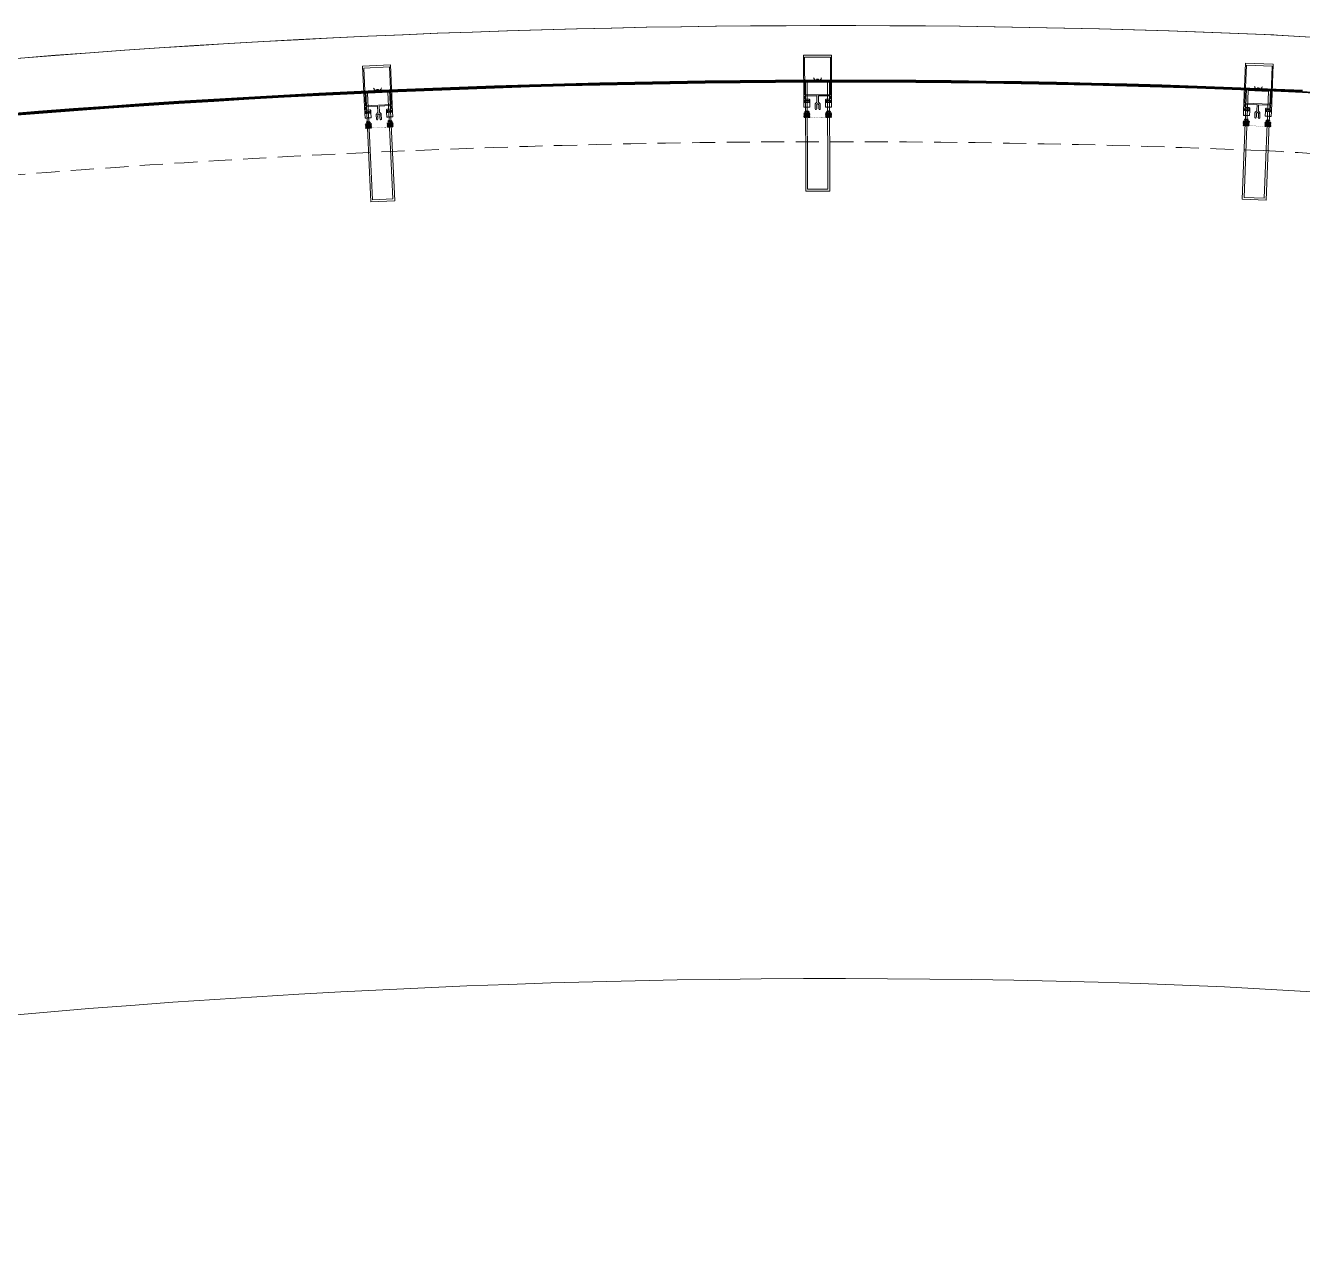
# Model space of a CAD drawing. Header units: millimetres. Extents: x 8275 to 147087, y -297470 to -191881.
# Drawn here: x 76839 to 80304, y -285535 to -282180 of the extents above; entities that cross this region are included whole.
import ezdxf

# ---------------------------------------------------------------- set-up
doc = ezdxf.new("R2010")
doc.units = ezdxf.units.MM
doc.header["$LTSCALE"] = 250
doc.header["$MEASUREMENT"] = 0
doc.linetypes.add('HIDDEN', pattern=[0.375, 0.25, -0.125])
for name, color, linetype, lineweight in [('ele', 51, 'Continuous', 18), ('hatch', 9, 'Continuous', 0), ('hidden', 153, 'HIDDEN', 13), ('win', 4, 'Continuous', 20)]:
    doc.layers.add(name, color=color, linetype=linetype, lineweight=lineweight)

msp = doc.modelspace()

# ---------------------------------------------------------------- hatches: boundary and pattern name
at = {"layer": 'hatch', "extrusion": (1.0651e-05, -0.002689, 0.999996)}
h = msp.add_hatch(dxfattribs=at)
h.set_pattern_fill('AR-HBONE', color=256, scale=0.411184, style=0)
h.set_pattern_definition([(45, (-6686.604, -319044.5101), (2e-16, 2.326009148), [4.93421053, -1.64473684]), (135, (-6685.441, -319043.3471), (2e-16, 2.326009148), [4.93421053, -1.64473684])])
h.paths.add_polyline_path([(78956.3, -282416.2), (78956.4, -282418.3), (78961.8, -282418.2), (78961.8, -282416.2)], flags=16)
h.paths.add_polyline_path([(79020.7, -282416), (79020.7, -282418), (79015.2, -282418), (79015.2, -282416)], flags=16)
edge = h.paths.add_edge_path()
edge.add_arc((78966.7, -282430.4), 0.685, -179.773, 0.227, ccw=False)
edge.add_arc((78965.3, -282430.4), 0.685, -179.773, 0.227, ccw=False)
edge.add_arc((78963.9, -282430.4), 0.685, -179.773, 0.227, ccw=False)
edge.add_arc((78962.6, -282430.5), 0.685, -179.773, 0.227, ccw=False)
edge.add_arc((78961.2, -282430.5), 0.685, -179.773, 0.227, ccw=False)
edge.add_arc((78959.8, -282430.5), 0.685, -179.773, 0.227, ccw=False)
edge.add_arc((78958.5, -282430.5), 0.685, -179.773, 0.227, ccw=False)
edge.add_arc((78957.1, -282430.5), 0.685, -179.773, 0.227, ccw=False)
edge.add_arc((78955.7, -282430.5), 0.685, -179.773, 0.227, ccw=False)
edge.add_arc((78954.3, -282430.5), 0.685, -179.773, 0.227, ccw=False)
edge.add_arc((78953, -282430.5), 0.685, -179.773, 0.227, ccw=False)
edge.add_arc((78951.6, -282430.5), 0.685, -179.773, 0.227, ccw=False)
edge.add_line((78950.9, -282430.5), (78950.9, -282418.3))
edge.add_line((78950.9, -282418.3), (78954.7, -282418.3))
edge.add_line((78954.7, -282418.3), (78954.7, -282416.2))
edge.add_line((78954.7, -282416.2), (78952.9, -282416.2))
edge.add_line((78952.9, -282416.2), (78954.6, -282412.8))
edge.add_line((78954.6, -282412.8), (78963.5, -282412.8))
edge.add_line((78963.5, -282412.8), (78965.3, -282416.2))
edge.add_line((78965.3, -282416.2), (78963.5, -282416.2))
edge.add_line((78963.5, -282416.2), (78963.5, -282418.2))
edge.add_line((78963.5, -282418.2), (78967.3, -282418.2))
edge.add_line((78967.3, -282418.2), (78967.4, -282430.4))
edge.add_arc((79010.4, -282430.2), 0.685, 180.227, 360.227)
edge.add_arc((79011.8, -282430.2), 0.685, 180.227, 360.227)
edge.add_arc((79013.2, -282430.2), 0.685, 180.227, 360.227)
edge.add_arc((79014.5, -282430.2), 0.685, 180.227, 360.227)
edge.add_arc((79015.9, -282430.2), 0.685, 180.227, 360.227)
edge.add_arc((79017.3, -282430.2), 0.685, 180.227, 360.227)
edge.add_arc((79018.7, -282430.1), 0.685, 180.227, 360.227)
edge.add_arc((79020, -282430.1), 0.685, 180.227, 360.227)
edge.add_arc((79021.4, -282430.1), 0.685, 180.227, 360.227)
edge.add_arc((79022.8, -282430.1), 0.685, 180.227, 360.227)
edge.add_arc((79024.1, -282430.1), 0.685, 180.227, 360.227)
edge.add_arc((79025.5, -282430.1), 0.685, 180.227, 360.227)
edge.add_line((79026.2, -282430.1), (79026.1, -282418))
edge.add_line((79026.1, -282418), (79022.3, -282418))
edge.add_line((79022.3, -282418), (79022.3, -282416))
edge.add_line((79022.3, -282416), (79024.1, -282415.9))
edge.add_line((79024.1, -282415.9), (79022.4, -282412.5))
edge.add_line((79022.4, -282412.5), (79013.5, -282412.6))
edge.add_line((79013.5, -282412.6), (79011.7, -282416))
edge.add_line((79011.7, -282416), (79013.5, -282416))
edge.add_line((79013.5, -282416), (79013.5, -282418))
edge.add_line((79013.5, -282418), (79009.7, -282418.1))
edge.add_line((79009.7, -282418.1), (79009.7, -282430.2))
at = {"layer": 'hatch', "extrusion": (0.000125276, -0.002686, 0.999996)}
h = msp.add_hatch(dxfattribs=at)
h.set_pattern_fill('AR-HBONE', color=256, scale=0.411184, style=0)
h.set_pattern_definition([(45, (-6685.3087, -319044.4819), (2e-16, 2.326009148), [4.93421053, -1.64473684]), (135, (-6684.1457, -319043.3189), (2e-16, 2.326009148), [4.93421053, -1.64473684])])
h.paths.add_polyline_path([(77766.5, -282445.4), (77766.6, -282447.5), (77772.1, -282447.2), (77772, -282445.1)], flags=16)
h.paths.add_polyline_path([(77830.8, -282442.4), (77830.9, -282444.5), (77825.4, -282444.7), (77825.3, -282442.7)], flags=16)
edge = h.paths.add_edge_path()
edge.add_arc((77777.5, -282459.2), 0.685, -177.3295, 2.6705, ccw=False)
edge.add_arc((77776.1, -282459.2), 0.685, -177.3295, 2.6705, ccw=False)
edge.add_arc((77774.7, -282459.3), 0.685, -177.3295, 2.6705, ccw=False)
edge.add_arc((77773.3, -282459.4), 0.685, -177.3295, 2.6705, ccw=False)
edge.add_arc((77772, -282459.4), 0.685, -177.3295, 2.6705, ccw=False)
edge.add_arc((77770.6, -282459.5), 0.685, -177.3295, 2.6705, ccw=False)
edge.add_arc((77769.2, -282459.6), 0.685, -177.3295, 2.6705, ccw=False)
edge.add_arc((77767.9, -282459.6), 0.685, -177.3295, 2.6705, ccw=False)
edge.add_arc((77766.5, -282459.7), 0.685, -177.3295, 2.6705, ccw=False)
edge.add_arc((77765.1, -282459.7), 0.685, -177.3295, 2.6705, ccw=False)
edge.add_arc((77763.8, -282459.8), 0.685, -177.3295, 2.6705, ccw=False)
edge.add_arc((77762.4, -282459.9), 0.685, -177.3295, 2.6705, ccw=False)
edge.add_line((77761.7, -282459.9), (77761.1, -282447.7))
edge.add_line((77761.1, -282447.7), (77765, -282447.5))
edge.add_line((77765, -282447.5), (77764.9, -282445.5))
edge.add_line((77764.9, -282445.5), (77763.1, -282445.6))
edge.add_line((77763.1, -282445.6), (77764.6, -282442.1))
edge.add_line((77764.6, -282442.1), (77773.5, -282441.6))
edge.add_line((77773.5, -282441.6), (77775.4, -282445))
edge.add_line((77775.4, -282445), (77773.6, -282445.1))
edge.add_line((77773.6, -282445.1), (77773.7, -282447.1))
edge.add_line((77773.7, -282447.1), (77777.6, -282446.9))
edge.add_line((77777.6, -282446.9), (77778.1, -282459.1))
edge.add_arc((77821.2, -282457.1), 0.685, 182.6705, 362.6705)
edge.add_arc((77822.5, -282457), 0.685, 182.6705, 362.6705)
edge.add_arc((77823.9, -282456.9), 0.685, 182.6705, 362.6705)
edge.add_arc((77825.3, -282456.9), 0.685, 182.6705, 362.6705)
edge.add_arc((77826.6, -282456.8), 0.685, 182.6705, 362.6705)
edge.add_arc((77828, -282456.7), 0.685, 182.6705, 362.6705)
edge.add_arc((77829.4, -282456.7), 0.685, 182.6705, 362.6705)
edge.add_arc((77830.7, -282456.6), 0.685, 182.6705, 362.6705)
edge.add_arc((77832.1, -282456.5), 0.685, 182.6705, 362.6705)
edge.add_arc((77833.5, -282456.5), 0.685, 182.6705, 362.6705)
edge.add_arc((77834.8, -282456.4), 0.685, 182.6705, 362.6705)
edge.add_arc((77836.2, -282456.3), 0.685, 182.6705, 362.6705)
edge.add_line((77836.9, -282456.3), (77836.3, -282444.2))
edge.add_line((77836.3, -282444.2), (77832.5, -282444.4))
edge.add_line((77832.5, -282444.4), (77832.4, -282442.3))
edge.add_line((77832.4, -282442.3), (77834.2, -282442.2))
edge.add_line((77834.2, -282442.2), (77832.4, -282438.9))
edge.add_line((77832.4, -282438.9), (77823.5, -282439.3))
edge.add_line((77823.5, -282439.3), (77821.9, -282442.8))
edge.add_line((77821.9, -282442.8), (77823.6, -282442.7))
edge.add_line((77823.6, -282442.7), (77823.7, -282444.8))
edge.add_line((77823.7, -282444.8), (77819.9, -282445))
edge.add_line((77819.9, -282445), (77820.5, -282457.1))
at = {"layer": 'hatch', "extrusion": (-0.000103559, -0.002687, 0.999996)}
h = msp.add_hatch(dxfattribs=at)
h.set_pattern_fill('AR-HBONE', color=256, scale=0.411184, style=0)
h.set_pattern_definition([(45, (-6687.8947, -319044.4874), (2e-16, 2.326009148), [4.93421053, -1.64473684]), (135, (-6686.7317, -319043.3244), (2e-16, 2.326009148), [4.93421053, -1.64473684])])
h.paths.add_polyline_path([(80148.6, -282438.4), (80148.5, -282440.4), (80154, -282440.7), (80154.1, -282438.6)], flags=16)
h.paths.add_polyline_path([(80212.8, -282440.9), (80212.8, -282442.9), (80207.3, -282442.7), (80207.4, -282440.7)], flags=16)
edge = h.paths.add_edge_path()
edge.add_arc((80158.3, -282453), 0.685, 177.7927, 357.7927, ccw=False)
edge.add_arc((80156.9, -282453), 0.685, 177.7927, 357.7927, ccw=False)
edge.add_arc((80155.6, -282452.9), 0.685, 177.7927, 357.7927, ccw=False)
edge.add_arc((80154.2, -282452.9), 0.685, 177.7927, 357.7927, ccw=False)
edge.add_arc((80152.8, -282452.8), 0.685, 177.7927, 357.7927, ccw=False)
edge.add_arc((80151.5, -282452.8), 0.685, 177.7927, 357.7927, ccw=False)
edge.add_arc((80150.1, -282452.7), 0.685, 177.7927, 357.7927, ccw=False)
edge.add_arc((80148.7, -282452.7), 0.685, 177.7927, 357.7927, ccw=False)
edge.add_arc((80147.4, -282452.6), 0.685, 177.7927, 357.7927, ccw=False)
edge.add_arc((80146, -282452.6), 0.685, 177.7927, 357.7927, ccw=False)
edge.add_arc((80144.6, -282452.5), 0.685, 177.7927, 357.7927, ccw=False)
edge.add_arc((80143.2, -282452.5), 0.685, 177.7927, 357.7927, ccw=False)
edge.add_line((80142.6, -282452.4), (80143, -282440.2))
edge.add_line((80143, -282440.2), (80146.9, -282440.4))
edge.add_line((80146.9, -282440.4), (80146.9, -282438.3))
edge.add_line((80146.9, -282438.3), (80145.2, -282438.3))
edge.add_line((80145.2, -282438.3), (80146.9, -282434.9))
edge.add_line((80146.9, -282434.9), (80155.9, -282435.2))
edge.add_line((80155.9, -282435.2), (80157.5, -282438.7))
edge.add_line((80157.5, -282438.7), (80155.7, -282438.7))
edge.add_line((80155.7, -282438.7), (80155.6, -282440.7))
edge.add_line((80155.6, -282440.7), (80159.5, -282440.9))
edge.add_line((80159.5, -282440.9), (80159, -282453.1))
edge.add_arc((80202, -282454.6), 0.685, 177.7927, 357.7927)
edge.add_arc((80203.4, -282454.7), 0.685, 177.7927, 357.7927)
edge.add_arc((80204.8, -282454.7), 0.685, 177.7927, 357.7927)
edge.add_arc((80206.1, -282454.8), 0.685, 177.7927, 357.7927)
edge.add_arc((80207.5, -282454.9), 0.685, 177.7927, 357.7927)
edge.add_arc((80208.9, -282454.9), 0.685, 177.7927, 357.7927)
edge.add_arc((80210.2, -282455), 0.685, 177.7927, 357.7927)
edge.add_arc((80211.6, -282455), 0.685, 177.7927, 357.7927)
edge.add_arc((80213, -282455.1), 0.685, 177.7927, 357.7927)
edge.add_arc((80214.4, -282455.1), 0.685, 177.7927, 357.7927)
edge.add_arc((80215.7, -282455.2), 0.685, 177.7927, 357.7927)
edge.add_arc((80217.1, -282455.2), 0.685, 177.7927, 357.7927)
edge.add_line((80217.8, -282455.3), (80218.2, -282443.1))
edge.add_line((80218.2, -282443.1), (80214.4, -282443))
edge.add_line((80214.4, -282443), (80214.5, -282440.9))
edge.add_line((80214.5, -282440.9), (80216.3, -282441))
edge.add_line((80216.3, -282441), (80214.8, -282437.5))
edge.add_line((80214.8, -282437.5), (80205.8, -282437.2))
edge.add_line((80205.8, -282437.2), (80203.9, -282440.5))
edge.add_line((80203.9, -282440.5), (80205.7, -282440.6))
edge.add_line((80205.7, -282440.6), (80205.6, -282442.7))
edge.add_line((80205.6, -282442.7), (80201.8, -282442.5))
edge.add_line((80201.8, -282442.5), (80201.3, -282454.6))

# ---------------------------------------------------------------- linework, layer by layer
at = {"layer": 'ele'}
for centre, radius, start, end in [((79039.7, -310046, -11300.6), 25280.7, 87.61364, 104.17632), ((75126.1, -368192, -11300.6), 83552.5, 81.735962, 86.592404)]:
    msp.add_arc(centre, radius, start, end, dxfattribs=at)
at = {"layer": 'hidden'}
for centre, radius, start, end in [((79039.7, -310046, -11300.6), 27550.7, 87.5655, 99.99828), ((75126.1, -368191.7, -11300.6), 85822.3, 82.632259, 86.611113)]:
    msp.add_arc(centre, radius, start, end, dxfattribs=at)
at = {"layer": 'win', "extrusion": (1.0651e-05, -0.002689, 0.999996)}
for p, q in [((78977.2, -282322.1, -11300.6), (78978.5, -282323.5, -11300.6)), ((78978.5, -282323.5, -11300.6), (78978.6, -282329, -11300.6)), ((78999.1, -282322, -11300.6), (78997.7, -282323.4, -11300.6)), ((78997.7, -282323.4, -11300.6), (78997.7, -282328.9, -11300.6)), ((78978.6, -282329, -11300.6), (78977.2, -282330.4, -11300.6)), ((78997.7, -282328.9, -11300.6), (78999.1, -282330.3, -11300.6))]:
    msp.add_line(p, q, dxfattribs=at)
at = {"layer": 'win', "extrusion": (0.000125276, -0.002686, 0.999996)}
for p, q in [((77783.3, -282350.5, -11300.6), (77784.7, -282351.9, -11300.6)), ((77785, -282357.3, -11300.6), (77783.6, -282358.8, -11300.6)), ((77784.7, -282351.9, -11300.6), (77785, -282357.3, -11300.6)), ((77805.2, -282349.5, -11300.6), (77803.9, -282351, -11300.6)), ((77803.9, -282351, -11300.6), (77804.1, -282356.4, -11300.6)), ((77804.1, -282356.4, -11300.6), (77805.6, -282357.7, -11300.6))]:
    msp.add_line(p, q, dxfattribs=at)
at = {"layer": 'win', "extrusion": (-0.000103559, -0.002687, 0.999996)}
for p, q in [((80174.5, -282352.2, -11300.6), (80173.1, -282353.5, -11300.6)), ((80173.4, -282345.3, -11300.6), (80174.7, -282346.7, -11300.6)), ((80174.7, -282346.7, -11300.6), (80174.5, -282352.2, -11300.6)), ((80193.9, -282347.4, -11300.6), (80193.7, -282352.9, -11300.6)), ((80193.7, -282352.9, -11300.6), (80195, -282354.3, -11300.6)), ((80195.3, -282346.1, -11300.6), (80193.9, -282347.4, -11300.6))]:
    msp.add_line(p, q, dxfattribs=at)
at = {"layer": 'win', "extrusion": (0.000125276, -0.002686, 0.999996), "elevation": -10444.6}
msp.add_lwpolyline([(77801.9, -282455.1), (77802.5, -282455.7), (77802, -282456.2), (77802.1, -282459), (77802.7, -282459.5), (77802.1, -282460.1), (77802.3, -282462.8), (77802.8, -282463.3, 0.960671), (77806.4, -282463), (77805.8, -282450.4, 0.198912), (77805, -282448.7), (77801.5, -282445.5, -0.198912), (77800.7, -282443.8), (77800, -282428.1), (77830.4, -282426.6, -0.414214), (77832.9, -282429), (77833.1, -282433, -0.414214), (77830.8, -282435.5), (77822, -282436, 0.414214), (77819.7, -282438.5), (77820, -282445), (77823.8, -282444.8), (77823.7, -282442.7), (77821.9, -282442.8), (77821.8, -282439.4), (77834.1, -282438.8), (77834.2, -282442.2), (77832.5, -282442.3), (77832.6, -282444.4), (77836.4, -282444.2), (77830.4, -282315.6), (77755.1, -282319.1), (77761.1, -282447.7), (77764.9, -282447.5), (77764.8, -282445.5), (77763, -282445.6), (77762.9, -282442.1), (77775.2, -282441.6), (77775.4, -282445), (77773.6, -282445.1), (77773.7, -282447.1), (77777.5, -282446.9), (77777.2, -282440.5, 0.414214), (77774.6, -282438.2), (77765.9, -282438.6, -0.414214), (77763.3, -282436.2), (77763.1, -282432.3, -0.414214), (77765.5, -282429.7), (77795.9, -282428.3), (77796.6, -282444, -0.198912), (77795.9, -282445.8), (77792.8, -282449.3, 0.198912), (77792.1, -282451.1), (77792.7, -282463.7, 0.960671), (77796.3, -282463.6), (77796.8, -282463.1), (77796.7, -282460.3), (77796.1, -282459.8), (77796.6, -282459.2), (77796.5, -282456.5), (77795.9, -282456), (77796.4, -282455.4), (77796.3, -282452.7), (77795.7, -282452.1), (77798.9, -282448.7), (77802.3, -282451.8), (77801.8, -282452.4)], format="xyb", close=True, dxfattribs=at)
for points in [[(77758.1, -282324.5), (77762.9, -282427.1), (77832.7, -282423.8), (77827.9, -282321.2)], [(77766.5, -282445.4), (77766.6, -282447.5), (77772.1, -282447.2), (77772, -282445.1)], [(77830.8, -282442.4), (77830.9, -282444.5), (77825.4, -282444.7), (77825.3, -282442.7)]]:
    msp.add_lwpolyline(points, close=True, dxfattribs=at)
at = {"layer": 'win', "extrusion": (1.0651e-05, -0.002689, 0.999996), "elevation": -10442.9}
msp.add_lwpolyline([(78991.3, -282427.5), (78991.8, -282428), (78991.3, -282428.5), (78991.3, -282431.3), (78991.8, -282431.8), (78991.3, -282432.4), (78991.3, -282435.1), (78991.9, -282435.7, 0.960671), (78995.4, -282435.5), (78995.4, -282422.9, 0.198912), (78994.6, -282421.2), (78991.3, -282417.8, -0.198912), (78990.6, -282416.1), (78990.5, -282400.3), (79020.9, -282400.2, -0.414214), (79023.4, -282402.7), (79023.4, -282406.6, -0.414214), (79021, -282409.1), (79012.2, -282409.1, 0.414214), (79009.7, -282411.6), (79009.8, -282418.1), (79013.6, -282418), (79013.6, -282416), (79011.8, -282416), (79011.8, -282412.6), (79024.1, -282412.5), (79024.1, -282415.9), (79022.4, -282416), (79022.4, -282418), (79026.2, -282418), (79025.7, -282289.3), (78950.3, -282289.6), (78950.8, -282418.3), (78954.7, -282418.3), (78954.6, -282416.2), (78952.9, -282416.2), (78952.8, -282412.8), (78965.2, -282412.8), (78965.2, -282416.2), (78963.4, -282416.2), (78963.4, -282418.2), (78967.3, -282418.2), (78967.2, -282411.8, 0.414214), (78964.8, -282409.3), (78956, -282409.4, -0.414214), (78953.5, -282406.9), (78953.5, -282402.9, -0.414214), (78956, -282400.5), (78986.4, -282400.3), (78986.4, -282416.1, -0.198912), (78985.7, -282417.9), (78982.4, -282421.2, 0.198912), (78981.7, -282423), (78981.7, -282435.6, 0.960671), (78985.3, -282435.7), (78985.8, -282435.1), (78985.8, -282432.4), (78985.3, -282431.9), (78985.8, -282431.3), (78985.8, -282428.6), (78985.3, -282428), (78985.8, -282427.5), (78985.8, -282424.7), (78985.2, -282424.2), (78988.5, -282420.9), (78991.8, -282424.2), (78991.3, -282424.7)], format="xyb", close=True, dxfattribs=at)
for points in [[(78953.1, -282295.1), (78953.5, -282397.7), (79023.4, -282397.4), (79023, -282294.8)], [(78956.3, -282416.2), (78956.4, -282418.3), (78961.8, -282418.2), (78961.8, -282416.2)], [(79020.7, -282416), (79020.7, -282418), (79015.2, -282418), (79015.2, -282416)]]:
    msp.add_lwpolyline(points, close=True, dxfattribs=at)
at = {"layer": 'win', "extrusion": (-0.000103559, -0.002687, 0.999996), "elevation": -10442.8}
msp.add_lwpolyline([(80183, -282451.1), (80183.5, -282451.7), (80183, -282452.2), (80182.9, -282454.9), (80183.4, -282455.5), (80182.8, -282456), (80182.7, -282458.8), (80183.3, -282459.4, 0.960671), (80186.8, -282459.3), (80187.3, -282446.7, 0.198912), (80186.6, -282445), (80183.4, -282441.5, -0.198912), (80182.8, -282439.7), (80183.4, -282424), (80213.8, -282425.1, -0.414214), (80216.2, -282427.7), (80216, -282431.7, -0.414214), (80213.4, -282434), (80204.7, -282433.7, 0.414214), (80202.1, -282436.1), (80201.9, -282442.5), (80205.7, -282442.7), (80205.8, -282440.6), (80204, -282440.5), (80204.1, -282437.1), (80216.5, -282437.6), (80216.3, -282441), (80214.5, -282440.9), (80214.5, -282443), (80218.3, -282443.1), (80223.3, -282314.5), (80147.9, -282311.6), (80143, -282440.2), (80146.8, -282440.4), (80146.9, -282438.3), (80145.1, -282438.3), (80145.2, -282434.8), (80157.6, -282435.3), (80157.4, -282438.7), (80155.7, -282438.7), (80155.6, -282440.7), (80159.4, -282440.9), (80159.7, -282434.4, 0.414214), (80157.3, -282431.9), (80148.5, -282431.5, -0.414214), (80146.2, -282429), (80146.3, -282425, -0.414214), (80148.9, -282422.6), (80179.3, -282423.8), (80178.7, -282439.6, -0.198912), (80177.9, -282441.3), (80174.4, -282444.5, 0.198912), (80173.6, -282446.2), (80173.1, -282458.8, 0.960671), (80176.7, -282459.1), (80177.2, -282458.6), (80177.4, -282455.8), (80176.8, -282455.3), (80177.4, -282454.7), (80177.5, -282452), (80177, -282451.4), (80177.5, -282450.9), (80177.6, -282448.2), (80177.1, -282447.6), (80180.5, -282444.4), (80183.7, -282447.8), (80183.1, -282448.4)], format="xyb", close=True, dxfattribs=at)
for points in [[(80150.5, -282317.2), (80146.5, -282419.8), (80216.4, -282422.5), (80220.3, -282319.9)], [(80148.6, -282438.4), (80148.5, -282440.4), (80154, -282440.7), (80154.1, -282438.6)], [(80212.8, -282440.9), (80212.8, -282442.9), (80207.3, -282442.7), (80207.4, -282440.7)]]:
    msp.add_lwpolyline(points, close=True, dxfattribs=at)
at = {"layer": 'win', "elevation": -11300.6}
for points in [[(77841, -282655.3), (77827, -282355.7), (77762.1, -282358.7), (77776.1, -282658.4)], [(77835.8, -282650.6), (77822.3, -282360.9), (77767.3, -282363.4), (77780.8, -282653.1)], [(79021.2, -282629.1), (79020, -282329.1), (78955, -282329.4), (78956.2, -282629.4)], [(79016.1, -282624.1), (79015, -282334.1), (78960, -282334.3), (78961.1, -282624.3)], [(80205, -282653.8), (80216.6, -282354.1), (80151.6, -282351.6), (80140.1, -282651.3)], [(80200.2, -282648.7), (80211.4, -282358.9), (80156.4, -282356.8), (80145.3, -282646.5)]]:
    msp.add_lwpolyline(points, close=True, dxfattribs=at)
at = {"layer": 'win', "extrusion": (1.0651e-05, -0.002689, 0.999996), "elevation": -10442.9}
for points in [[(78967.4, -282430.4, -1), (78966, -282430.4, -1), (78964.6, -282430.4, -1), (78963.3, -282430.4, -1), (78961.9, -282430.5, -1), (78960.5, -282430.5, -1), (78959.1, -282430.5, -1), (78957.8, -282430.5, -1), (78956.4, -282430.5, -1), (78955, -282430.5, -1), (78953.7, -282430.5, -1), (78952.3, -282430.5, -1), (78950.9, -282430.5), (78950.9, -282418.3), (78954.7, -282418.3), (78954.6, -282416.2), (78952.9, -282416.2), (78954.6, -282412.8), (78963.5, -282412.8), (78965.3, -282416.2), (78963.4, -282416.2), (78963.4, -282418.2), (78967.3, -282418.2), (78967.4, -282430.4)], [(79009.7, -282430.2, 1), (79011.1, -282430.2, 1), (79012.5, -282430.2, 1), (79013.9, -282430.2, 1), (79015.2, -282430.2, 1), (79016.6, -282430.2, 1), (79018, -282430.1, 1), (79019.3, -282430.1, 1), (79020.7, -282430.1, 1), (79022.1, -282430.1, 1), (79023.4, -282430.1, 1), (79024.8, -282430.1, 1), (79026.2, -282430.1), (79026.1, -282418), (79022.3, -282418), (79022.3, -282416), (79024.1, -282415.9), (79022.4, -282412.5), (79013.5, -282412.6), (79011.7, -282416), (79013.5, -282416), (79013.5, -282418), (79009.7, -282418.1), (79009.7, -282430.2)]]:
    msp.add_lwpolyline(points, format="xyb", dxfattribs=at)
at = {"layer": 'win', "extrusion": (0.000125276, -0.002686, 0.999996), "elevation": -10444.6}
for points in [[(77778.1, -282459.1, -1), (77776.8, -282459.2, -1), (77775.4, -282459.3, -1), (77774, -282459.3, -1), (77772.7, -282459.4, -1), (77771.3, -282459.5, -1), (77769.9, -282459.5, -1), (77768.6, -282459.6, -1), (77767.2, -282459.7, -1), (77765.8, -282459.7, -1), (77764.4, -282459.8, -1), (77763.1, -282459.8, -1), (77761.7, -282459.9), (77761.1, -282447.7), (77764.9, -282447.5), (77764.8, -282445.5), (77763.1, -282445.6), (77764.6, -282442.1), (77773.5, -282441.6), (77775.4, -282445), (77773.6, -282445.1), (77773.7, -282447.1), (77777.6, -282446.9), (77778.1, -282459.1)], [(77820.5, -282457.1, 1), (77821.8, -282457, 1), (77823.2, -282457, 1), (77824.6, -282456.9, 1), (77825.9, -282456.8, 1), (77827.3, -282456.8, 1), (77828.7, -282456.7, 1), (77830.1, -282456.6, 1), (77831.4, -282456.6, 1), (77832.8, -282456.5, 1), (77834.2, -282456.4, 1), (77835.5, -282456.4, 1), (77836.9, -282456.3), (77836.3, -282444.2), (77832.5, -282444.4), (77832.4, -282442.3), (77834.2, -282442.2), (77832.4, -282438.9), (77823.5, -282439.3), (77821.9, -282442.8), (77823.6, -282442.7), (77823.7, -282444.8), (77819.9, -282445), (77820.5, -282457.1)]]:
    msp.add_lwpolyline(points, format="xyb", dxfattribs=at)
at = {"layer": 'win', "extrusion": (-0.000103559, -0.002687, 0.999996), "elevation": -10442.8}
for points in [[(80159, -282453.1, -1), (80157.6, -282453, -1), (80156.3, -282453, -1), (80154.9, -282452.9, -1), (80153.5, -282452.9, -1), (80152.1, -282452.8, -1), (80150.8, -282452.8, -1), (80149.4, -282452.7, -1), (80148, -282452.6, -1), (80146.7, -282452.6, -1), (80145.3, -282452.5, -1), (80143.9, -282452.5, -1), (80142.6, -282452.4), (80143, -282440.2), (80146.8, -282440.4), (80146.9, -282438.3), (80145.2, -282438.3), (80146.9, -282434.9), (80155.9, -282435.2), (80157.5, -282438.7), (80155.7, -282438.7), (80155.6, -282440.7), (80159.5, -282440.9), (80159, -282453.1)], [(80201.3, -282454.6, 1), (80202.7, -282454.7, 1), (80204.1, -282454.7, 1), (80205.5, -282454.8, 1), (80206.8, -282454.8, 1), (80208.2, -282454.9, 1), (80209.6, -282454.9, 1), (80210.9, -282455, 1), (80212.3, -282455, 1), (80213.7, -282455.1, 1), (80215, -282455.1, 1), (80216.4, -282455.2, 1), (80217.8, -282455.3), (80218.2, -282443.1), (80214.4, -282443), (80214.5, -282440.9), (80216.3, -282441), (80214.8, -282437.5), (80205.8, -282437.2), (80203.9, -282440.5), (80205.7, -282440.6), (80205.6, -282442.7), (80201.8, -282442.5), (80201.3, -282454.6)]]:
    msp.add_lwpolyline(points, format="xyb", dxfattribs=at)
at = {"layer": 'win'}
for centre, radius, start, end in [((79039.7, -310046, -11300.6), 27865.7, 87.56014, 99.99828), ((79039.7, -310046, -11300.6), 27865.7, 87.5655, 99.99828), ((75126.1, -368191.7, -11300.6), 86137.3, 82.632259, 86.611113), ((75126.1, -368191.8, -11300.6), 86137.3, 82.709163, 86.609217), ((79057.4, -310503.6, -11300.6), 28175.5, 87.46463, 99.87207), ((79057.4, -310503.6, -11300.6), 28174.5, 87.46462, 99.87206), ((79057.4, -310503.6, -11300.6), 28173.5, 87.46462, 99.87206), ((79057.4, -310503.6, -11300.6), 28172.5, 87.46462, 99.87205), ((79057.4, -310503.6, -11300.6), 28171.5, 87.46461, 99.87205), ((79057.4, -310503.6, -11300.6), 28170.5, 87.46461, 99.87204), ((79057.4, -310503.6, -11300.6), 28169.5, 87.46461, 99.87204), ((75199.1, -368512.8, -11300.6), 86302.3, 82.709163, 86.609217), ((75199.1, -368512.8, -11300.6), 86304.3, 82.709163, 86.609217), ((75199.1, -368512.8, -11300.6), 86303.3, 82.709163, 86.609217)]:
    msp.add_arc(centre, radius, start, end, dxfattribs=at)
at = {"layer": 'win', "extrusion": (1.0651e-05, -0.002689, 0.999996)}
for centre, radius, start, end in [((78988.5, -282417.3, -10540.5), 59.5, 80.5994, 99.8545), ((78981.7, -282379.5, -10540.6), 23.7, 90.8096, 97.4588), ((78981.4, -282368.1, -10540.6), 11.8, 89.4966, 103.1483), ((78982.2, -282375.4, -10540.6), 18.7, 91.6889, 100.9883), ((78988.5, -282418.2, -10540.5), 61, 81.1759, 99.278), ((78985.3, -282395.2, -10540.5), 38.2, 95.0331, 100.0589), ((78989.3, -282611.4, -10539.9), 254.6, 89.4165, 91.0374), ((78988.6, -282435.7, -10540.4), 79.4, 87.7928, 92.6612), ((78988.5, -282417.8, -10540.5), 62, 87.2387, 93.2152), ((78988.4, -282389.3, -10540.5), 34.1, 85.6141, 94.8398), ((78992.8, -282384.4, -10540.6), 27.3, 79.2561, 86.2567), ((78994, -282378.4, -10540.6), 21.7, 79.8537, 87.7849), ((78995.3, -282365.7, -10540.6), 9.46, 74.3518, 91.5058), ((78994.6, -282371.4, -10540.6), 15.6, 78.0898, 88.2233), ((78988.5, -282414.6, -10540.5), 56, 78.9412, 101.5128)]:
    msp.add_arc(centre, radius, start, end, dxfattribs=at)
at = {"layer": 'win', "extrusion": (0.000125276, -0.002686, 0.999996)}
for centre, radius, start, end in [((77798.6, -282442.4, -10532.3), 56, 81.3847, 103.9563), ((77798.7, -282445.1, -10532.3), 59.5, 83.0429, 102.298), ((77790.3, -282407.6, -10532.4), 23.7, 93.2531, 99.9023), ((77789.5, -282396.3, -10532.4), 11.8, 91.9401, 105.5918), ((77798.7, -282446, -10532.3), 61, 83.6194, 101.7215), ((77790.6, -282403.5, -10532.4), 18.7, 94.1324, 103.4318), ((77794.6, -282423.1, -10532.4), 38.2, 97.4766, 102.5024), ((77807.7, -282639, -10531.8), 254.6, 91.86, 93.4809), ((77799.6, -282463.5, -10532.3), 79.4, 90.2363, 95.1047), ((77798.7, -282445.6, -10532.3), 62, 89.6822, 95.6587), ((77797.4, -282417.2, -10532.4), 34.1, 88.0576, 97.2833), ((77801.5, -282412, -10532.4), 27.3, 81.6996, 88.7002), ((77802.6, -282406, -10532.4), 21.7, 82.2972, 90.2284), ((77803.3, -282393.3, -10532.4), 9.46, 76.7953, 93.9493), ((77802.9, -282399, -10532.4), 15.6, 80.5333, 90.6668)]:
    msp.add_arc(centre, radius, start, end, dxfattribs=at)
at = {"layer": 'win', "extrusion": (-0.000103559, -0.002687, 0.999996)}
for centre, radius, start, end in [((80180.8, -282438.2, -10550.1), 56, 76.5069, 99.0785), ((80180.7, -282440.9, -10550.1), 59.5, 78.1652, 97.4203), ((80180.6, -282441.8, -10550.1), 61, 78.7417, 96.8438), ((80175.5, -282402.8, -10550.2), 23.7, 88.3754, 95.0246), ((80175.6, -282391.4, -10550.2), 11.8, 87.0623, 100.7141), ((80176.2, -282398.7, -10550.2), 18.7, 89.2547, 98.5541), ((80178.5, -282418.6, -10550.2), 38.2, 92.5989, 97.6246), ((80173.2, -282634.8, -10549.6), 254.6, 86.9823, 88.6032), ((80180, -282459.2, -10550.1), 79.4, 85.3585, 90.2269), ((80180.7, -282441.3, -10550.1), 62, 84.8045, 90.781), ((80181.7, -282412.9, -10550.2), 34.1, 83.1799, 92.4056), ((80186.3, -282408.1, -10550.2), 27.3, 76.8219, 83.8225), ((80187.8, -282402.2, -10550.2), 21.7, 77.4194, 85.3507), ((80189.7, -282389.6, -10550.2), 9.46, 71.9176, 89.0715), ((80188.7, -282395.2, -10550.2), 15.6, 75.6555, 85.7891)]:
    msp.add_arc(centre, radius, start, end, dxfattribs=at)

doc.saveas('drawing.dxf')
